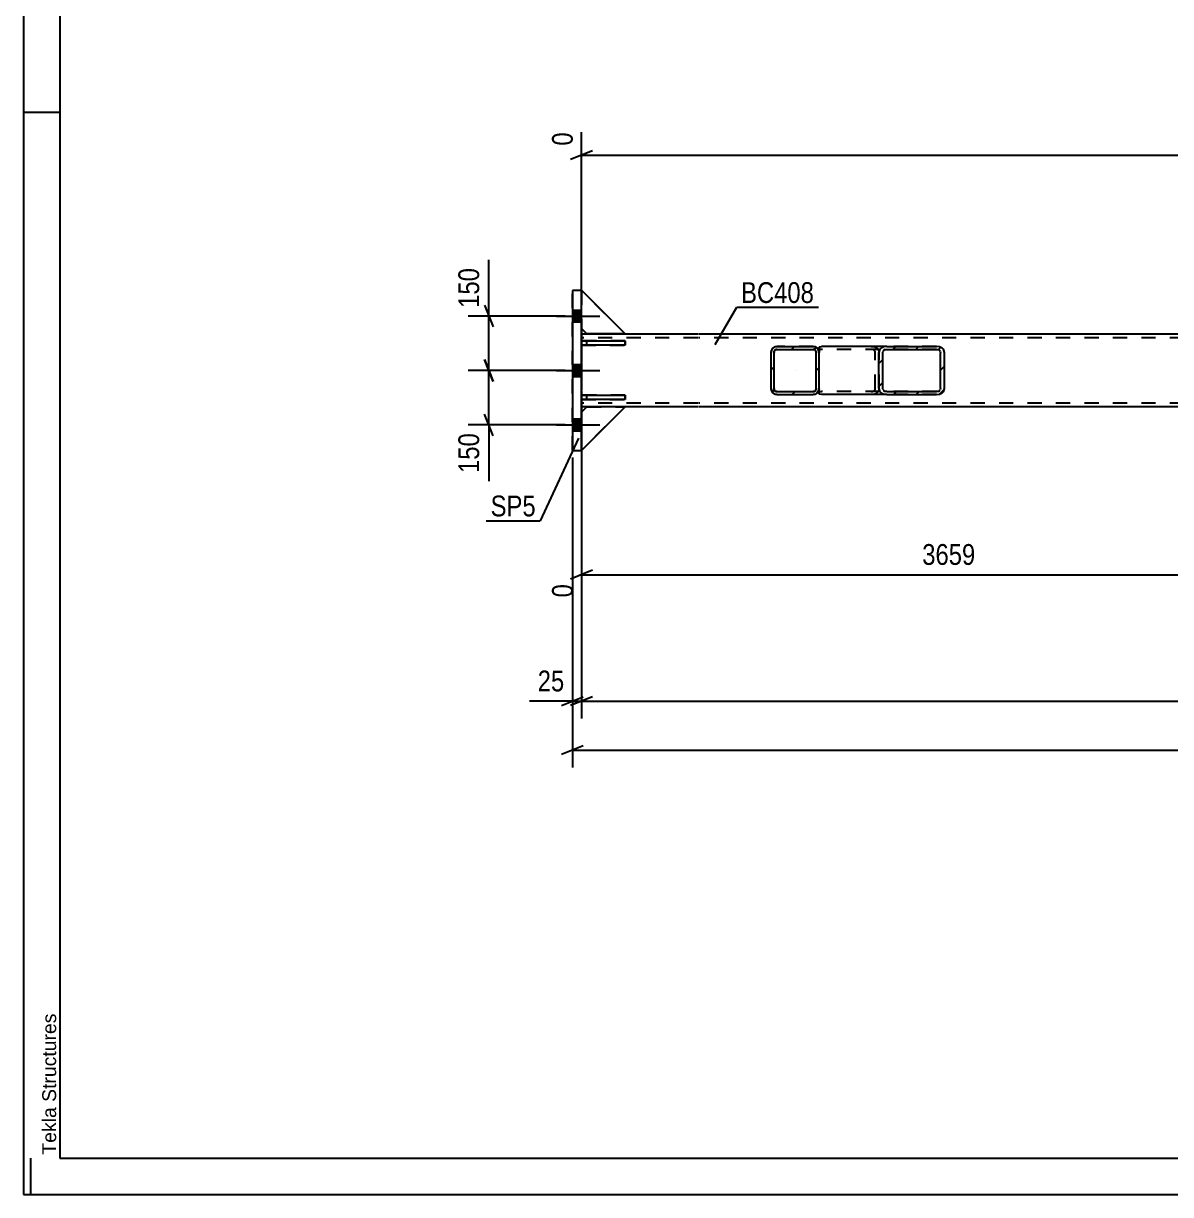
# Model space of a CAD drawing. Header units: millimetres. Extents: x 0 to 841, y 0 to 594.
# Drawn here: x 0 to 157.9, y 0 to 161.3 of the extents above; entities that cross this region are included whole.
import ezdxf

# ---------------------------------------------------------------- set-up
doc = ezdxf.new("R2010")
doc.units = ezdxf.units.MM
doc.linetypes.add('DXK_LINE_DOT2', pattern=[3.9198, 1.9599, -1.9599])
doc.linetypes.add('DXK_LINE_DOT3', pattern=[5.9187, 2.979, -0.9799, 0.9799, -0.9799])
doc.styles.add('Arial', font='ARIAL.TTF', dxfattribs={"height": 0.2})
doc.styles.add('Arial Narrow', font='ARIALN.TTF', dxfattribs={"height": 0.2})

# ---------------------------------------------------------------- blocks, each defined once
blk = doc.blocks.new('Unknown-570387635-1132')
at = {"color": 5, "linetype": 'Continuous'}
for p, q in [((0, 594), (0, 0)), ((5, 589), (5, 5)), ((5, 149), (0, 149)), ((1, 0), (1, 5)), ((5, 5), (836, 5)), ((0, 0), (841, 0))]:
    blk.add_line(p, q, dxfattribs=at)
at = {"color": 174, "linetype": 'Continuous', "style": 'Arial'}
blk.add_text('Tekla Structures', height=1.9102, rotation=90, dxfattribs=at).set_placement((4.5, 5.5))
blk = doc.blocks.new('Part-570387635-1487 - 1375')
at = {"color": 7, "linetype": 'DXK_LINE_DOT2'}
for p, q in [((82.82, 117.58), (76.82, 117.58)), ((76.82, 117.58), (76.82, 116.98)), ((76.82, 117.58), (76.82, 116.98)), ((76.82, 116.98), (82.82, 116.98)), ((77.57, 116.98), (77.57, 117.58)), ((82.82, 116.98), (82.82, 117.58))]:
    blk.add_line(p, q, dxfattribs=at)
blk = doc.blocks.new('Part-570387635-1423 - 1375')
at = {"color": 2, "linetype": 'Continuous'}
for p, q in [((92.82, 118.49), (76.82, 118.49)), ((269.52, 118.49), (92.92, 118.49)), ((285.62, 118.49), (269.62, 118.49)), ((77.57, 108.49), (76.82, 108.49)), ((92.82, 108.49), (82.82, 108.49)), ((269.52, 108.49), (92.92, 108.49)), ((279.62, 108.49), (269.62, 108.49)), ((285.62, 108.49), (284.87, 108.49))]:
    blk.add_line(p, q, dxfattribs=at)
at = {"color": 7, "linetype": 'DXK_LINE_DOT2'}
for p, q in [((76.82, 118.49), (76.82, 108.49)), ((76.82, 108.49), (76.82, 118.49)), ((76.82, 118.49), (76.82, 118.49)), ((76.82, 117.99), (76.82, 117.99)), ((92.82, 117.99), (76.82, 117.99)), ((269.52, 117.99), (92.92, 117.99)), ((285.62, 117.99), (269.62, 117.99)), ((285.62, 118.49), (285.62, 118.49)), ((285.62, 118.49), (285.62, 108.49)), ((285.62, 108.49), (285.62, 118.49)), ((285.62, 118.49), (285.62, 118.49)), ((76.82, 108.99), (76.82, 108.99)), ((92.82, 108.99), (76.82, 108.99)), ((76.82, 108.49), (76.82, 108.49)), ((82.82, 108.49), (77.57, 108.49)), ((269.52, 108.99), (92.92, 108.99)), ((285.62, 108.99), (269.62, 108.99)), ((284.87, 108.49), (279.62, 108.49)), ((285.62, 108.49), (285.62, 108.49)), ((285.62, 108.49), (285.62, 108.49))]:
    blk.add_line(p, q, dxfattribs=at)
blk = doc.blocks.new('Part-570387635-1460 - 1375')
at = {"color": 7, "linetype": 'DXK_LINE_DOT2'}
for p, q in [((82.82, 118.53), (76.82, 124.53)), ((76.82, 124.53), (76.82, 119.28)), ((76.82, 119.28), (76.82, 124.53)), ((76.82, 119.28), (77.57, 118.53)), ((77.57, 118.53), (82.82, 118.53))]:
    blk.add_line(p, q, dxfattribs=at)
blk = doc.blocks.new('Part-570387635-1380 - 1375')
at = {"linetype": 'Continuous'}
h = blk.add_hatch(dxfattribs=at)
h.set_pattern_fill('', scale=0.7, style=0, pattern_type=0)
h.set_pattern_definition([(45, (109.0288, 110.2534), (-1.57154, 1.57154), [])])
h.paths.add_polyline_path([(108.72, 110.19), (109.03, 110.25), (109.29, 110.43), (109.46, 110.69), (109.52, 110.99), (109.52, 115.99), (109.46, 116.3), (109.29, 116.56), (109.03, 116.73), (108.72, 116.79), (103.72, 116.79), (103.42, 116.73), (103.16, 116.56), (102.98, 116.3), (102.92, 115.99), (102.92, 110.99), (102.98, 110.69), (103.16, 110.43), (103.42, 110.25), (103.72, 110.19)])
h.paths.add_polyline_path([(103.57, 110.62), (103.44, 110.71), (103.35, 110.84), (103.32, 110.99), (103.32, 115.99), (103.35, 116.15), (103.44, 116.28), (103.57, 116.36), (103.72, 116.39), (108.72, 116.39), (108.88, 116.36), (109.01, 116.28), (109.09, 116.15), (109.12, 115.99), (109.12, 110.99), (109.09, 110.84), (109.01, 110.71), (108.88, 110.62), (108.72, 110.59), (103.72, 110.59)])
at = {"color": 7, "linetype": 'DXK_LINE_DOT2'}
for p, q in [((102.92, 115.99), (102.98, 116.3)), ((103.35, 116.15), (103.32, 115.99)), ((103.42, 116.73), (103.72, 116.79)), ((103.72, 116.39), (103.57, 116.36)), ((108.72, 116.79), (103.72, 116.79)), ((103.72, 116.39), (108.72, 116.39)), ((108.72, 116.79), (108.72, 116.79)), ((108.72, 116.79), (109.03, 116.73)), ((108.88, 116.36), (108.72, 116.39)), ((109.12, 115.99), (109.09, 116.15)), ((109.46, 116.3), (109.52, 115.99)), ((102.92, 110.99), (102.92, 115.99)), ((103.32, 110.99), (103.32, 115.99)), ((109.12, 110.99), (109.12, 115.99)), ((109.52, 110.99), (109.52, 115.99)), ((102.98, 110.69), (102.92, 110.99)), ((103.32, 110.99), (103.35, 110.84)), ((103.72, 110.19), (103.42, 110.25)), ((103.57, 110.62), (103.72, 110.59)), ((103.72, 110.59), (108.72, 110.59)), ((103.72, 110.19), (108.72, 110.19)), ((108.72, 110.59), (108.88, 110.62)), ((109.03, 110.25), (108.72, 110.19)), ((109.09, 110.84), (109.12, 110.99)), ((109.52, 110.99), (109.46, 110.69))]:
    blk.add_line(p, q, dxfattribs=at)
at = {"color": 2, "linetype": 'Continuous'}
for p, q in [((102.98, 116.3), (102.92, 115.99)), ((103.32, 115.99), (103.35, 116.15)), ((103.72, 116.79), (103.42, 116.73)), ((103.57, 116.36), (103.72, 116.39)), ((103.72, 116.79), (103.72, 116.79)), ((103.72, 116.79), (108.72, 116.79)), ((103.72, 116.39), (103.72, 116.39)), ((103.72, 116.39), (108.72, 116.39)), ((108.72, 116.79), (108.72, 116.79)), ((109.03, 116.73), (108.72, 116.79)), ((108.72, 116.39), (108.72, 116.39)), ((108.72, 116.39), (108.88, 116.36)), ((109.09, 116.15), (109.12, 115.99)), ((109.52, 115.99), (109.46, 116.3)), ((102.92, 115.99), (102.92, 115.99)), ((102.92, 110.99), (102.92, 115.99)), ((103.32, 115.99), (103.32, 115.99)), ((103.32, 110.99), (103.32, 115.99)), ((109.12, 115.99), (109.12, 115.99)), ((109.12, 110.99), (109.12, 115.99)), ((109.52, 115.99), (109.52, 115.99)), ((109.52, 110.99), (109.52, 115.99)), ((102.92, 110.99), (102.92, 110.99)), ((102.92, 110.99), (102.98, 110.69)), ((103.32, 110.99), (103.32, 110.99)), ((103.35, 110.84), (103.32, 110.99)), ((103.42, 110.25), (103.72, 110.19)), ((103.72, 110.59), (103.57, 110.62)), ((103.72, 110.59), (103.72, 110.59)), ((103.72, 110.59), (108.72, 110.59)), ((103.72, 110.19), (103.72, 110.19)), ((103.72, 110.19), (108.72, 110.19)), ((108.88, 110.62), (108.72, 110.59)), ((108.72, 110.59), (108.72, 110.59)), ((108.72, 110.19), (109.03, 110.25)), ((108.72, 110.19), (108.72, 110.19)), ((109.12, 110.99), (109.09, 110.84)), ((109.12, 110.99), (109.12, 110.99)), ((109.46, 110.69), (109.52, 110.99)), ((109.52, 110.99), (109.52, 110.99))]:
    blk.add_line(p, q, dxfattribs=at)
at = {"color": 7, "linetype": 'DXK_LINE_DOT3'}
blk.add_line((106.22, 113.49), (106.22, 113.49), dxfattribs=at)
at = {"color": 7, "linetype": 'DXK_LINE_DOT2'}
for centre, radius, start, end in [((103.72, 115.99), 0.8, 112.5, 157.5), ((103.72, 115.99), 0.4, 112.5, 157.5), ((108.72, 115.99), 0.4, 22.5, 67.5), ((108.72, 115.99), 0.8, 22.5, 67.5), ((103.72, 110.99), 0.8, 202.5, 247.5), ((103.72, 110.99), 0.4, 202.5, 247.5), ((108.72, 110.99), 0.4, 292.5, 337.5), ((108.72, 110.99), 0.8, 292.5, 337.5)]:
    blk.add_arc(centre, radius, start, end, dxfattribs=at)
at = {"color": 2, "linetype": 'Continuous'}
for centre, radius, start, end in [((103.72, 115.99), 0.8, 112.5, 157.5), ((103.72, 115.99), 0.4, 112.5, 157.5), ((108.72, 115.99), 0.4, 22.5, 67.5), ((108.72, 115.99), 0.8, 22.5, 67.5), ((103.72, 110.99), 0.8, 202.5, 247.5), ((103.72, 110.99), 0.4, 202.5, 247.5), ((108.72, 110.99), 0.4, 292.5, 337.5), ((108.72, 110.99), 0.8, 292.5, 337.5)]:
    blk.add_arc(centre, radius, start, end, dxfattribs=at)
blk = doc.blocks.new('Part-570387635-1381 - 1375')
at = {"linetype": 'Continuous'}
h = blk.add_hatch(dxfattribs=at)
h.set_pattern_fill('', scale=0.7, style=0, pattern_type=0)
h.set_pattern_definition([(45, (126.1138, 110.2534), (-1.57154, 1.57154), [])])
h.paths.add_polyline_path([(125.69, 110.19), (126.11, 110.25), (126.47, 110.43), (126.71, 110.69), (126.79, 110.99), (126.79, 115.99), (126.71, 116.3), (126.47, 116.56), (126.11, 116.73), (125.69, 116.79), (118.83, 116.79), (118.41, 116.73), (118.05, 116.56), (117.82, 116.3), (117.73, 115.99), (117.73, 110.99), (117.82, 110.69), (118.05, 110.43), (118.41, 110.25), (118.83, 110.19)])
h.paths.add_polyline_path([(118.62, 110.62), (118.44, 110.71), (118.32, 110.84), (118.28, 110.99), (118.28, 115.99), (118.32, 116.15), (118.44, 116.28), (118.62, 116.36), (118.83, 116.39), (125.69, 116.39), (125.9, 116.36), (126.08, 116.28), (126.2, 116.15), (126.24, 115.99), (126.24, 110.99), (126.2, 110.84), (126.08, 110.71), (125.9, 110.62), (125.69, 110.59), (118.83, 110.59)])
at = {"color": 2, "linetype": 'Continuous'}
for p, q in [((109.52, 116.75), (109.84, 116.79)), ((109.52, 116.75), (109.52, 115.99)), ((118.83, 116.79), (109.84, 116.79)), ((117.82, 116.3), (117.73, 115.99)), ((118.28, 115.99), (118.32, 116.15)), ((118.83, 116.79), (118.41, 116.73)), ((118.62, 116.36), (118.83, 116.39)), ((118.83, 116.79), (125.69, 116.79)), ((118.83, 116.39), (125.69, 116.39)), ((126.11, 116.73), (125.69, 116.79)), ((125.69, 116.39), (125.9, 116.36)), ((126.2, 116.15), (126.24, 115.99)), ((126.79, 115.99), (126.71, 116.3)), ((117.73, 110.99), (117.73, 115.99)), ((118.28, 110.99), (118.28, 115.99)), ((126.24, 110.99), (126.24, 115.99)), ((126.79, 110.99), (126.79, 115.99)), ((109.52, 110.43), (109.52, 110.99)), ((109.52, 110.25), (109.52, 110.43)), ((109.52, 110.24), (109.52, 110.25)), ((109.84, 110.19), (109.52, 110.24)), ((118.83, 110.19), (109.84, 110.19)), ((117.73, 110.99), (117.82, 110.69)), ((118.32, 110.84), (118.28, 110.99)), ((118.41, 110.25), (118.83, 110.19)), ((118.83, 110.59), (118.62, 110.62)), ((118.83, 110.59), (125.69, 110.59)), ((118.83, 110.19), (125.69, 110.19)), ((125.9, 110.62), (125.69, 110.59)), ((125.69, 110.19), (126.11, 110.25)), ((126.24, 110.99), (126.2, 110.84)), ((126.71, 110.69), (126.79, 110.99))]:
    blk.add_line(p, q, dxfattribs=at)
at = {"color": 7, "linetype": 'DXK_LINE_DOT2'}
for p, q in [((109.63, 116.36), (109.52, 116.31)), ((109.84, 116.39), (109.63, 116.36)), ((125.69, 116.39), (109.84, 116.39)), ((116.71, 116.79), (117.13, 116.73)), ((116.92, 116.36), (116.71, 116.39)), ((117.26, 115.99), (117.22, 116.15)), ((117.72, 116.3), (117.81, 115.99)), ((125.69, 116.79), (118.83, 116.79)), ((109.52, 110.69), (109.52, 115.99)), ((117.26, 110.99), (117.26, 115.99)), ((117.81, 110.99), (117.81, 115.99)), ((109.52, 110.68), (109.63, 110.62)), ((109.52, 110.43), (109.52, 110.68)), ((109.63, 110.62), (109.84, 110.59)), ((125.69, 110.59), (109.84, 110.59)), ((116.71, 110.59), (116.92, 110.62)), ((117.13, 110.25), (116.71, 110.19)), ((117.22, 110.84), (117.26, 110.99)), ((117.81, 110.99), (117.72, 110.69)), ((125.69, 110.19), (118.83, 110.19))]:
    blk.add_line(p, q, dxfattribs=at)
for centre, radius, start, end in [((116.79, 115.88), 0.501, 32.4104, 75.4453), ((116.88, 115.76), 1, 32.4104, 75.4453), ((116.79, 111.11), 0.501, 284.5547, 327.5896), ((116.88, 111.22), 1, 284.5547, 327.5896)]:
    blk.add_arc(centre, radius, start, end, dxfattribs=at)
at = {"color": 2, "linetype": 'Continuous'}
for centre, radius, start, end in [((118.66, 115.76), 1, 104.5548, 147.5896), ((118.75, 115.88), 0.501, 104.5548, 147.5896), ((125.78, 115.88), 0.501, 32.4104, 75.4452), ((125.86, 115.76), 1, 32.4104, 75.4452), ((118.66, 111.22), 1, 212.4104, 255.4452), ((118.75, 111.11), 0.501, 212.4104, 255.4452), ((125.78, 111.11), 0.501, 284.5548, 327.5896), ((125.86, 111.22), 1, 284.5548, 327.5896)]:
    blk.add_arc(centre, radius, start, end, dxfattribs=at)
blk = doc.blocks.new('Bolt-570387635-1426 - 1375')
at = {"linetype": 'Continuous'}
for points in [[(76.82, 120.17), (76.82, 121.82), (75.57, 121.82), (75.57, 120.17)], [(76.82, 120.17), (76.82, 121.82), (75.57, 121.82), (75.57, 120.17)], [(76.82, 120.17), (76.82, 121.82), (75.57, 121.82), (75.57, 120.17)], [(76.82, 120.17), (76.82, 121.82), (75.57, 121.82), (75.57, 120.17)], [(76.82, 112.67), (76.82, 114.32), (75.57, 114.32), (75.57, 112.67)], [(76.82, 112.67), (76.82, 114.32), (75.57, 114.32), (75.57, 112.67)], [(76.82, 105.17), (76.82, 106.82), (75.57, 106.82), (75.57, 105.17)], [(76.82, 105.17), (76.82, 106.82), (75.57, 106.82), (75.57, 105.17)], [(76.82, 105.17), (76.82, 106.82), (75.57, 106.82), (75.57, 105.17)], [(76.82, 105.17), (76.82, 106.82), (75.57, 106.82), (75.57, 105.17)]]:
    blk.add_hatch(color=1, dxfattribs=at).paths.add_polyline_path(points)
at = {"color": 1, "linetype": 'Continuous'}
for p, q in [((73.37, 120.99), (79.32, 120.99)), ((73.37, 120.99), (79.32, 120.99)), ((73.37, 120.99), (79.32, 120.99)), ((73.37, 120.99), (79.32, 120.99)), ((75.57, 121.82), (76.82, 121.82)), ((75.57, 121.82), (76.82, 121.82)), ((75.57, 121.82), (76.82, 121.82)), ((75.57, 121.82), (76.82, 121.82)), ((75.57, 120.17), (76.82, 120.17)), ((75.57, 120.17), (76.82, 120.17)), ((75.57, 120.17), (76.82, 120.17)), ((75.57, 120.17), (76.82, 120.17)), ((73.37, 113.49), (79.32, 113.49)), ((73.37, 113.49), (79.32, 113.49)), ((75.57, 114.32), (76.82, 114.32)), ((75.57, 114.32), (76.82, 114.32)), ((75.57, 112.67), (76.82, 112.67)), ((75.57, 112.67), (76.82, 112.67)), ((75.57, 106.82), (76.82, 106.82)), ((75.57, 106.82), (76.82, 106.82)), ((75.57, 106.82), (76.82, 106.82)), ((75.57, 106.82), (76.82, 106.82)), ((73.37, 105.99), (79.32, 105.99)), ((73.37, 105.99), (79.32, 105.99)), ((73.37, 105.99), (79.32, 105.99)), ((73.37, 105.99), (79.32, 105.99)), ((75.57, 105.17), (76.82, 105.17)), ((75.57, 105.17), (76.82, 105.17)), ((75.57, 105.17), (76.82, 105.17)), ((75.57, 105.17), (76.82, 105.17))]:
    blk.add_line(p, q, dxfattribs=at)
blk = doc.blocks.new('Part-570387635-1463 - 1375')
at = {"color": 2, "linetype": 'Continuous'}
for p, q in [((76.82, 119.28), (76.82, 124.53)), ((76.82, 124.53), (82.82, 118.53)), ((76.82, 119.28), (77.57, 118.53)), ((82.82, 118.53), (77.57, 118.53))]:
    blk.add_line(p, q, dxfattribs=at)
at = {"color": 7, "linetype": 'DXK_LINE_DOT2'}
blk.add_line((76.82, 124.53), (76.82, 119.28), dxfattribs=at)
blk = doc.blocks.new('Part-570387635-1466 - 1375')
at = {"color": 7, "linetype": 'DXK_LINE_DOT2'}
for p, q in [((82.82, 118.53), (76.82, 124.53)), ((76.82, 124.53), (76.82, 119.28)), ((76.82, 119.28), (76.82, 124.53)), ((76.82, 119.28), (77.57, 118.53)), ((77.57, 118.53), (82.82, 118.53))]:
    blk.add_line(p, q, dxfattribs=at)
blk = doc.blocks.new('Part-570387635-1469 - 1375')
at = {"color": 7, "linetype": 'DXK_LINE_DOT2'}
for p, q in [((76.82, 107.74), (77.57, 108.49)), ((82.82, 108.49), (76.82, 102.49)), ((77.57, 108.49), (82.82, 108.49)), ((76.82, 102.49), (76.82, 107.74)), ((76.82, 107.74), (76.82, 102.49))]:
    blk.add_line(p, q, dxfattribs=at)
blk = doc.blocks.new('Part-570387635-1472 - 1375')
at = {"color": 2, "linetype": 'Continuous'}
for p, q in [((76.82, 107.74), (77.57, 108.49)), ((76.82, 102.49), (82.82, 108.49)), ((82.82, 108.49), (77.57, 108.49)), ((76.82, 102.49), (76.82, 107.74))]:
    blk.add_line(p, q, dxfattribs=at)
at = {"color": 7, "linetype": 'DXK_LINE_DOT2'}
blk.add_line((76.82, 107.74), (76.82, 102.49), dxfattribs=at)
blk = doc.blocks.new('Part-570387635-1475 - 1375')
at = {"color": 7, "linetype": 'DXK_LINE_DOT2'}
for p, q in [((76.82, 107.74), (77.57, 108.49)), ((82.82, 108.49), (76.82, 102.49)), ((77.57, 108.49), (82.82, 108.49)), ((76.82, 102.49), (76.82, 107.74)), ((76.82, 107.74), (76.82, 102.49))]:
    blk.add_line(p, q, dxfattribs=at)
blk = doc.blocks.new('Part-570387635-1478 - 1375')
at = {"color": 2, "linetype": 'Continuous'}
for p, q in [((76.82, 110.08), (82.82, 110.08)), ((76.82, 110.08), (76.82, 109.48)), ((82.82, 110.08), (82.82, 109.48)), ((82.82, 109.48), (76.82, 109.48))]:
    blk.add_line(p, q, dxfattribs=at)
at = {"color": 7, "linetype": 'DXK_LINE_DOT2'}
for p, q in [((76.82, 109.48), (76.82, 110.08)), ((77.57, 109.48), (77.57, 110.08))]:
    blk.add_line(p, q, dxfattribs=at)
blk = doc.blocks.new('Part-570387635-1481 - 1375')
at = {"color": 2, "linetype": 'Continuous'}
for p, q in [((76.82, 117.58), (82.82, 117.58)), ((76.82, 117.58), (76.82, 116.98)), ((82.82, 116.98), (76.82, 116.98)), ((82.82, 117.58), (82.82, 116.98))]:
    blk.add_line(p, q, dxfattribs=at)
at = {"color": 7, "linetype": 'DXK_LINE_DOT2'}
for p, q in [((76.82, 116.98), (76.82, 117.58)), ((77.57, 116.98), (77.57, 117.58))]:
    blk.add_line(p, q, dxfattribs=at)
blk = doc.blocks.new('Part-570387635-1484 - 1375')
at = {"color": 7, "linetype": 'DXK_LINE_DOT2'}
for p, q in [((82.82, 110.08), (76.82, 110.08)), ((76.82, 110.08), (76.82, 109.48)), ((76.82, 110.08), (76.82, 109.48)), ((77.57, 109.48), (77.57, 110.08)), ((82.82, 109.48), (82.82, 110.08)), ((76.82, 109.48), (82.82, 109.48))]:
    blk.add_line(p, q, dxfattribs=at)
blk = doc.blocks.new('Part-570387635-1513 - 1375')
at = {"color": 2, "linetype": 'Continuous'}
for p, q in [((75.57, 124.49), (75.57, 124.49)), ((76.82, 124.49), (75.57, 124.49)), ((75.57, 124.49), (75.57, 102.49)), ((76.82, 124.49), (76.82, 124.49)), ((76.82, 102.49), (76.82, 124.49)), ((75.57, 102.49), (75.57, 102.49)), ((75.57, 102.49), (76.82, 102.49)), ((76.82, 102.49), (76.82, 102.49))]:
    blk.add_line(p, q, dxfattribs=at)
at = {"color": 7, "linetype": 'DXK_LINE_DOT2'}
for p, q in [((75.57, 102.49), (75.57, 124.49)), ((76.82, 124.49), (76.82, 102.49))]:
    blk.add_line(p, q, dxfattribs=at)
blk = doc.blocks.new('StraightDimension-570387635-8571 - 1375')
at = {"color": 7, "linetype": 'Continuous'}
for p, q in [((74.57, 120.99), (61.23, 120.99)), ((63.48, 122.49), (64.68, 119.49)), ((64.08, 113.49), (64.08, 120.99)), ((64.68, 111.99), (63.48, 114.99)), ((74.57, 113.49), (61.23, 113.49))]:
    blk.add_line(p, q, dxfattribs=at)
at = {"color": 0}
blk.add_wipeout([(63.33, 128.2), (59.13, 128.2), (59.13, 121.52), (63.33, 121.52)], dxfattribs=at)
at = {"color": 7, "linetype": 'Continuous'}
blk.add_line((64.08, 120.99), (64.08, 128.73), dxfattribs=at)
blk.add_line((64.08, 120.99), (64.08, 128.73), dxfattribs=at)
at = {"color": 3, "style": 'Arial Narrow'}
blk.add_text('150', height=2.863, rotation=90.0002, dxfattribs=at).set_placement((62.73, 122.12))
blk = doc.blocks.new('StraightDimension-570387635-9020 - 1375')
at = {"color": 7, "linetype": 'Continuous'}
for p, q in [((76.82, 107.49), (76.82, 82.24)), ((177.92, 105.62), (177.92, 76.76)), ((78.32, 85.97), (75.32, 84.77)), ((176.42, 84.77), (179.42, 85.97)), ((76.82, 85.37), (177.92, 85.37))]:
    blk.add_line(p, q, dxfattribs=at)
at = {"color": 0}
blk.add_wipeout([(131.63, 86.12), (131.63, 90.32), (123.12, 90.32), (123.12, 86.12)], dxfattribs=at)
at = {"color": 0, "linetype": 'Continuous'}
for points in [[(76.22, 84.67), (72.02, 84.67), (72.02, 81.64), (76.22, 81.64)], [(177.32, 84.67), (173.12, 84.67), (173.12, 76.16), (177.32, 76.16)]]:
    blk.add_wipeout(points, dxfattribs=at)
at = {"color": 3, "style": 'Arial Narrow'}
blk.add_text('3659', height=2.863, dxfattribs=at).set_placement((123.72, 86.72))
at = {"color": 3, "linetype": 'Continuous', "style": 'Arial Narrow'}
for s, height, p in [('0', 2.86, (75.62, 82.24)), ('3659', 2.863, (176.72, 76.76))]:
    blk.add_text(s, height=height, rotation=90.0002, dxfattribs=at).set_placement(p)
blk = doc.blocks.new('StraightDimension-570387635-8572 - 1375')
at = {"color": 7, "linetype": 'Continuous'}
for p, q in [((63.48, 114.99), (64.68, 111.99)), ((74.57, 113.49), (61.23, 113.49)), ((64.08, 105.99), (64.08, 113.49)), ((64.68, 104.49), (63.48, 107.49)), ((74.57, 105.99), (61.23, 105.99))]:
    blk.add_line(p, q, dxfattribs=at)
at = {"color": 0}
blk.add_wipeout([(63.33, 105.47), (59.13, 105.47), (59.13, 98.78), (63.33, 98.78)], dxfattribs=at)
at = {"color": 7, "linetype": 'Continuous'}
blk.add_line((64.08, 105.99), (64.08, 98.26), dxfattribs=at)
blk.add_line((64.08, 105.99), (64.08, 98.26), dxfattribs=at)
at = {"color": 3, "style": 'Arial Narrow'}
blk.add_text('150', height=2.863, rotation=90.0002, dxfattribs=at).set_placement((62.73, 99.38))
blk = doc.blocks.new('StraightDimension-570387635-5243 - 1375')
at = {"color": 7, "linetype": 'Continuous'}
for p, q in [((75.57, 101.49), (75.57, 65.55)), ((76.82, 101.49), (76.82, 65.55)), ((74.07, 67.35), (77.07, 68.55)), ((78.32, 68.55), (75.32, 67.35)), ((75.57, 67.95), (76.82, 67.95))]:
    blk.add_line(p, q, dxfattribs=at)
at = {"color": 0}
blk.add_wipeout([(75.05, 68.7), (75.05, 72.9), (70.19, 72.9), (70.19, 68.7)], dxfattribs=at)
at = {"color": 7, "linetype": 'Continuous'}
blk.add_line((75.57, 67.95), (69.67, 67.95), dxfattribs=at)
blk.add_line((75.57, 67.95), (69.67, 67.95), dxfattribs=at)
at = {"color": 3, "style": 'Arial Narrow'}
blk.add_text('25', height=2.863, dxfattribs=at).set_placement((70.79, 69.3))
blk = doc.blocks.new('StraightDimension-570387635-5242 - 1375')
at = {"color": 7, "linetype": 'Continuous'}
for p, q in [((285.62, 123.53), (285.62, 65.55)), ((76.82, 101.49), (76.82, 65.55)), ((78.32, 68.55), (75.32, 67.35)), ((76.82, 67.95), (285.62, 67.95)), ((284.12, 67.35), (287.12, 68.55))]:
    blk.add_line(p, q, dxfattribs=at)
at = {"color": 0}
blk.add_wipeout([(185.48, 68.7), (185.48, 72.9), (176.97, 72.9), (176.97, 68.7)], dxfattribs=at)
at = {"color": 3, "style": 'Arial Narrow'}
blk.add_text('7449', height=2.863, dxfattribs=at).set_placement((177.57, 69.3))
blk = doc.blocks.new('StraightDimension-570387635-1581 - 1375')
at = {"color": 7, "linetype": 'Continuous'}
for p, q in [((177.92, 119.49), (177.92, 151.77)), ((76.82, 119.53), (76.82, 146.29)), ((78.32, 143.76), (75.32, 142.56)), ((176.42, 142.56), (179.42, 143.76)), ((76.82, 143.16), (177.92, 143.16))]:
    blk.add_line(p, q, dxfattribs=at)
at = {"color": 0, "linetype": 'Continuous'}
for points in [[(177.32, 152.37), (173.12, 152.37), (173.12, 143.86), (177.32, 143.86)], [(76.22, 146.89), (72.02, 146.89), (72.02, 143.86), (76.22, 143.86)]]:
    blk.add_wipeout(points, dxfattribs=at)
at = {"color": 3, "linetype": 'Continuous', "style": 'Arial Narrow'}
for s, height, p in [('3659', 2.863, (176.72, 144.46)), ('0', 2.86, (75.62, 144.46))]:
    blk.add_text(s, height=height, rotation=90.0002, dxfattribs=at).set_placement(p)
blk = doc.blocks.new('StraightDimension-570387635-1596 - 1375')
at = {"color": 7, "linetype": 'Continuous'}
for p, q in [((286.87, 123.49), (286.87, 58.82)), ((75.57, 101.49), (75.57, 58.82)), ((77.07, 61.82), (74.07, 60.62)), ((285.37, 60.62), (288.37, 61.82)), ((75.57, 61.22), (286.87, 61.22))]:
    blk.add_line(p, q, dxfattribs=at)
at = {"color": 0}
blk.add_wipeout([(185.48, 61.97), (185.48, 66.17), (176.97, 66.17), (176.97, 61.97)], dxfattribs=at)
at = {"color": 3, "style": 'Arial Narrow'}
blk.add_text('7499', height=2.863, dxfattribs=at).set_placement((177.57, 62.57))
blk = doc.blocks.new('Mark-570387635-1509 - 1375')
at = {"color": 0}
blk.add_wipeout([(70.52, 93.4), (70.52, 96.4), (64.31, 96.4), (64.31, 93.4)], dxfattribs=at)
blk.add_wipeout([(70.52, 93.4), (70.52, 96.4), (64.31, 96.4), (64.31, 93.4)], dxfattribs=at)
at = {"color": 30, "linetype": 'Continuous'}
for p in [(76.4, 104.15), (63.71, 92.8)]:
    blk.add_line(p, (71.12, 92.8), dxfattribs=at)
at = {"color": 3, "style": 'Arial Narrow'}
blk.add_text('SP5', height=2.863, dxfattribs=at).set_placement((64.31, 93.4))
blk = doc.blocks.new('Mark-570387635-1418 - 1375')
at = {"color": 0}
blk.add_wipeout([(108.83, 122.79), (108.83, 125.79), (98.78, 125.79), (98.78, 122.79)], dxfattribs=at)
blk.add_wipeout([(108.83, 122.79), (108.83, 125.79), (98.78, 125.79), (98.78, 122.79)], dxfattribs=at)
at = {"color": 30, "linetype": 'Continuous'}
for p, q in [((95.22, 117.06), (98.18, 122.19)), ((98.18, 122.19), (109.43, 122.19))]:
    blk.add_line(p, q, dxfattribs=at)
at = {"color": 3, "style": 'Arial Narrow'}
blk.add_text('BC408', height=2.863, dxfattribs=at).set_placement((98.78, 122.79))

msp = doc.modelspace()

# ---------------------------------------------------------------- block references
for name in ['Unknown-570387635-1132', 'Part-570387635-1513 - 1375', 'Part-570387635-1460 - 1375', 'Part-570387635-1463 - 1375', 'Part-570387635-1466 - 1375', 'Bolt-570387635-1426 - 1375', 'Part-570387635-1423 - 1375', 'Part-570387635-1487 - 1375', 'Part-570387635-1481 - 1375', 'Part-570387635-1380 - 1375', 'Part-570387635-1381 - 1375', 'Part-570387635-1478 - 1375', 'Part-570387635-1484 - 1375', 'Part-570387635-1469 - 1375', 'Part-570387635-1472 - 1375', 'Part-570387635-1475 - 1375']:
    msp.add_blockref(name, (0, 0))

# ---------------------------------------------------------------- next in the draw order: block references
for name in ['StraightDimension-570387635-8571 - 1375', 'StraightDimension-570387635-9020 - 1375']:
    msp.add_blockref(name, (0, 0))

# ---------------------------------------------------------------- next in the draw order: block references
msp.add_blockref('StraightDimension-570387635-8572 - 1375', (0, 0))

# ---------------------------------------------------------------- next in the draw order: block references
msp.add_blockref('StraightDimension-570387635-5243 - 1375', (0, 0))

# ---------------------------------------------------------------- next in the draw order: block references
msp.add_blockref('StraightDimension-570387635-5242 - 1375', (0, 0))

# ---------------------------------------------------------------- next in the draw order: block references
msp.add_blockref('StraightDimension-570387635-1581 - 1375', (0, 0))

# ---------------------------------------------------------------- next in the draw order: block references
msp.add_blockref('StraightDimension-570387635-1596 - 1375', (0, 0))

# ---------------------------------------------------------------- next in the draw order: block references
for name in ['Mark-570387635-1418 - 1375', 'Mark-570387635-1509 - 1375']:
    msp.add_blockref(name, (0, 0))

doc.saveas('drawing.dxf')
